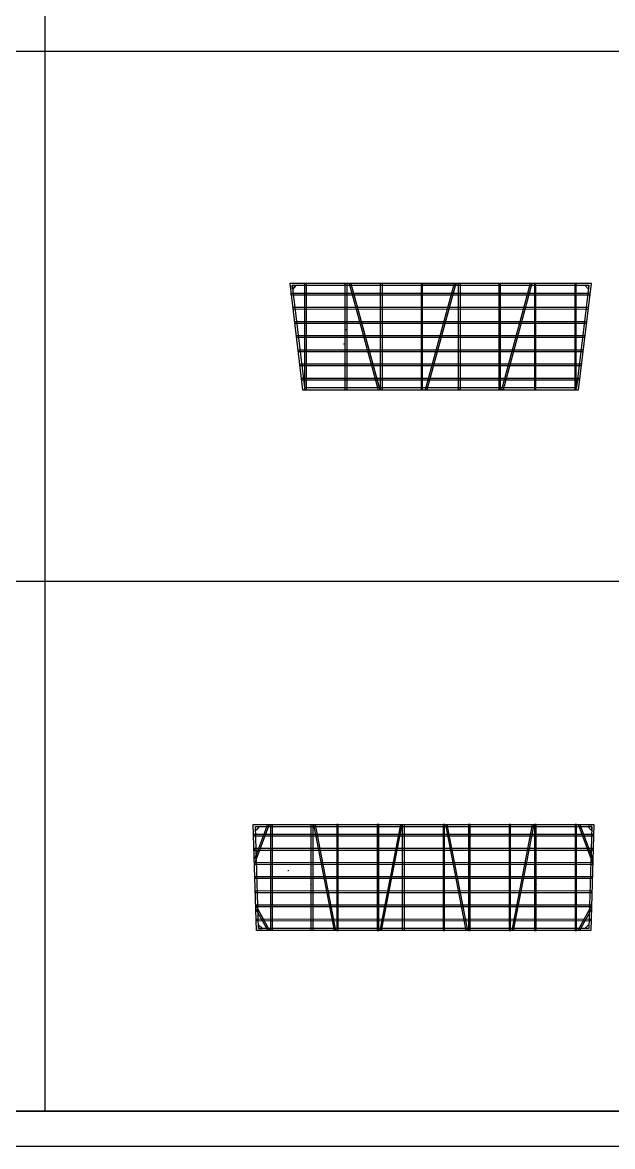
# Model space of a CAD drawing. Extents: x 10241 to 1500931, y -537358 to 142253.
# Drawn here: x 1080483 to 1097150, y 1621 to 33379 of the extents above; entities that cross this region are included whole.
import ezdxf

# ---------------------------------------------------------------- set-up
doc = ezdxf.new("R2010")
doc.units = 0
doc.header["$LTSCALE"] = 1000
doc.header["$MEASUREMENT"] = 0
for name, color, linetype in [('14#槽钢', 3, 'Continuous'), ('PUB_DIM', 3, 'Continuous'), ('W-STEEL_FRAME钢架', 3, 'Continuous'), ('W-STEEL_KEEL钢龙骨', 5, 'Continuous')]:
    doc.layers.add(name, color=color, linetype=linetype)

# ---------------------------------------------------------------- blocks, each defined once
blk = doc.blocks.new('*U51')
at = {"layer": '14#槽钢'}
blk.add_lwpolyline([(0, 29946), (0, -29946)], dxfattribs=at)
blk = doc.blocks.new('*U52')
at = {"layer": '14#槽钢', "color": 0, "linetype": 'ByBlock', "lineweight": -2, "transparency": 16777216}
blk.add_blockref('*U51', (43523, 0), dxfattribs=at)

msp = doc.modelspace()

# ---------------------------------------------------------------- linework, layer by layer
at = {"layer": '14#槽钢'}
for points in [[(1036592.4, 63511.5), (1125639, 63511.5), (1125639, 1620.5), (1036592.4, 1620.5)], [(1037592.4, 62511.5), (1124639, 62511.5), (1124639, 2620.5), (1037592.4, 2620.5)], [(1096553.8, 26004.3), (1088031.3, 26004.3), (1088394.7, 23004.2), (1096190.4, 23004.2)], [(1096488.3, 25946.3), (1088096.8, 25946.3), (1088446.1, 23062.2), (1096139, 23062.2)], [(1087003.5, 10719.8), (1096626.9, 10719.8), (1096533.1, 7720.3), (1087097.2, 7720.3)], [(1087063.3, 10661.8), (1096567, 10661.8), (1096476.9, 7778.3), (1087153.4, 7778.3)]]:
    msp.add_lwpolyline(points, close=True, dxfattribs=at)
for points in [[(1037592.4, 32566), (1124639, 32566)], [(1091785.6, 26004.3), (1092799.6, 26004.3)], [(1037592.4, 17593.3), (1124639, 17593.3)], [(1087401.7, 10719.8), (1087034.2, 9734.8)], [(1087447.6, 10719.8), (1087037.8, 9621.3)], [(1088703.7, 10719.8), (1089284.6, 7719.8)], [(1088747.5, 10719.8), (1089328.4, 7719.8)], [(1091156.9, 10719.8), (1090575.9, 7719.8)], [(1091200.7, 10719.8), (1090619.7, 7719.8)], [(1092429.7, 10719.8), (1093010.6, 7719.8)], [(1092473.5, 10719.8), (1093054.4, 7719.8)], [(1094882.9, 10719.8), (1094301.9, 7719.8)], [(1094926.7, 10719.8), (1094345.7, 7719.8)], [(1096182.5, 10719.8), (1096592.5, 9620.7)], [(1096228.4, 10719.8), (1096596.1, 9734.2)], [(1087075.1, 8426.1), (1087459.9, 7720.3)], [(1087078.1, 8330.8), (1087410.9, 7720.3)], [(1096555.2, 8426.5), (1096170.2, 7720.3)], [(1096552.2, 8331.2), (1096219.2, 7720.3)], [(1037592.4, 2620.5), (1124639, 2620.5)]]:
    msp.add_lwpolyline(points, dxfattribs=at)
at = {"layer": 'PUB_DIM'}
for p, q in [((1089613.1, 24704.2), (1089627.1, 24704.2)), ((1089620.1, 24711.2), (1089620.1, 24697.2)), ((1094972, 24704.2), (1094958, 24704.2)), ((1094965, 24711.2), (1094965, 24697.2)), ((1089555.6, 24304.3), (1089569.6, 24304.3)), ((1089562.6, 24311.3), (1089562.6, 24297.3)), ((1087978.2, 9419.8), (1087992.2, 9419.8)), ((1087985.2, 9426.8), (1087985.2, 9412.8)), ((1088628.5, 9019.8), (1088642.5, 9019.8)), ((1088635.5, 9026.8), (1088635.5, 9012.8)), ((1095001.6, 9019.8), (1094987.6, 9019.8)), ((1094994.6, 9026.8), (1094994.6, 9012.8))]:
    msp.add_line(p, q, dxfattribs=at)
at = {"layer": 'W-STEEL_FRAME钢架'}
for p, q in [((1089712.3, 26004.3), (1090526.3, 23004.3)), ((1089758.8, 26004.3), (1090572.8, 23004.3)), ((1092676.3, 26004.3), (1091862.3, 23004.3)), ((1092722.8, 26004.3), (1091908.8, 23004.3)), ((1094826.3, 26004.3), (1094012.3, 23004.3)), ((1094872.8, 26004.3), (1094058.8, 23004.3))]:
    msp.add_line(p, q, dxfattribs=at)
at = {"layer": 'W-STEEL_FRAME钢架', "color": 1}
for points in [[(1088124.5, 25846.3), (1088108.9, 25846.3), (1088096.8, 25946.3), (1088196.8, 25946.3), (1088196.8, 25936.3)], [(1096474.1, 25846.3), (1096476.2, 25846.3), (1096488.3, 25946.3), (1096389, 25946.3), (1096389, 25936.3)], [(1087080, 10561.8), (1087066.4, 10561.9), (1087063.3, 10661.8), (1087163.3, 10661.8), (1087163.3, 10651.8)], [(1096550.2, 10561.3), (1096563.8, 10561.3), (1096566.9, 10661.3), (1096466.9, 10661.3), (1096466.9, 10651.3)], [(1087163.3, 7878.8), (1087150.2, 7878.9), (1087153.3, 7778.8), (1087253.3, 7778.8), (1087253.3, 7788.8)], [(1096466.9, 7878.3), (1096480, 7878.4), (1096476.9, 7778.3), (1096376.9, 7778.3), (1096376.9, 7788.3)]]:
    msp.add_lwpolyline(points, close=True, dxfattribs=at)
at = {"layer": 'W-STEEL_FRAME钢架'}
for points in [[(1088457.1, 26004.2), (1088500.1, 26004.2), (1088500.1, 23004.2), (1088457.1, 23004.2)], [(1089600.1, 26004.2), (1089643.1, 26004.2), (1089643.1, 23004.2), (1089600.1, 23004.2)], [(1090599.6, 26004.3), (1090642.6, 26004.3), (1090642.6, 23004.3), (1090599.6, 23004.3)], [(1091785.6, 26004.3), (1091742.6, 26004.3), (1091742.6, 23004.3), (1091785.6, 23004.3)], [(1092799.6, 26004.3), (1092842.6, 26004.3), (1092842.6, 23004.3), (1092799.6, 23004.3)], [(1093985.6, 26004.3), (1093942.6, 26004.3), (1093942.6, 23004.3), (1093985.6, 23004.3)], [(1094985, 26004.2), (1094942, 26004.2), (1094942, 23004.2), (1094985, 23004.2)], [(1096128, 26004.2), (1096085, 26004.2), (1096085, 23004.2), (1096128, 23004.2)], [(1087494.9, 10719.8), (1087537.9, 10719.8), (1087537.9, 7719.8), (1087494.9, 7719.8)], [(1088637.9, 10719.8), (1088680.9, 10719.8), (1088680.9, 7719.8), (1088637.9, 7719.8)], [(1089402.2, 10719.8), (1089359.2, 10719.8), (1089359.2, 7719.8), (1089402.2, 7719.8)], [(1090545.2, 10719.8), (1090502.2, 10719.8), (1090502.2, 7719.8), (1090545.2, 7719.8)], [(1091222.2, 10719.8), (1091265.2, 10719.8), (1091265.2, 7719.8), (1091222.2, 7719.8)], [(1092408.2, 10719.8), (1092365.2, 10719.8), (1092365.2, 7719.8), (1092408.2, 7719.8)], [(1093128.2, 10719.8), (1093085.2, 10719.8), (1093085.2, 7719.8), (1093128.2, 7719.8)], [(1094271.2, 10719.8), (1094228.2, 10719.8), (1094228.2, 7719.8), (1094271.2, 7719.8)], [(1094992.3, 10719.8), (1094949.3, 10719.8), (1094949.3, 7719.8), (1094992.3, 7719.8)], [(1096135.3, 10719.8), (1096092.3, 10719.8), (1096092.3, 7719.8), (1096135.3, 7719.8)]]:
    msp.add_lwpolyline(points, close=True, dxfattribs=at)
at = {"layer": 'W-STEEL_KEEL钢龙骨'}
for points in [[(1088067.8, 25683.5), (1096517.4, 25683.7), (1096517.4, 25723.7), (1088067.8, 25723.5)], [(1088116.2, 25283.3), (1096469, 25284.3), (1096469, 25324.3), (1088116.2, 25323.3)], [(1088164.5, 24884.4), (1096420.5, 24884.2), (1096420.5, 24924.2), (1088164.5, 24924.4)], [(1088213, 24484.2), (1096372.1, 24484.1), (1096372.1, 24524.1), (1088213, 24524.2)], [(1088261.5, 24084), (1096323.6, 24084), (1096323.6, 24124), (1088261.5, 24124)], [(1088310, 23683.7), (1096275.1, 23683), (1096275.1, 23723), (1088310, 23723.7)], [(1088358.4, 23284), (1096226.8, 23284.2), (1096226.8, 23324.2), (1088358.4, 23324)], [(1087012.8, 10399.9), (1096617.5, 10400.3), (1096617.5, 10440.3), (1087012.8, 10439.9)], [(1087025.4, 9997.8), (1096604.9, 9997.9), (1096604.9, 10037.9), (1087025.4, 10037.8)], [(1087037.8, 9600.7), (1096592.5, 9599.3), (1096592.5, 9639.3), (1087037.8, 9640.7)], [(1087050.3, 9200.1), (1096580, 9200.1), (1096580, 9240.1), (1087050.3, 9240.1)], [(1087062.8, 8801.7), (1096567.5, 8799.9), (1096567.5, 8839.9), (1087062.8, 8841.7)], [(1087075.3, 8399.5), (1096555, 8400.4), (1096555, 8440.4), (1087075.3, 8439.5)], [(1087087.7, 8002.8), (1096542.5, 7999.1), (1096542.5, 8039.1), (1087087.7, 8042.8)]]:
    msp.add_lwpolyline(points, close=True, dxfattribs=at)

# ---------------------------------------------------------------- block references
at = {"layer": '14#槽钢'}
msp.add_blockref('*U52', (1037592.4, 32566), dxfattribs=at)

doc.saveas('drawing.dxf')
